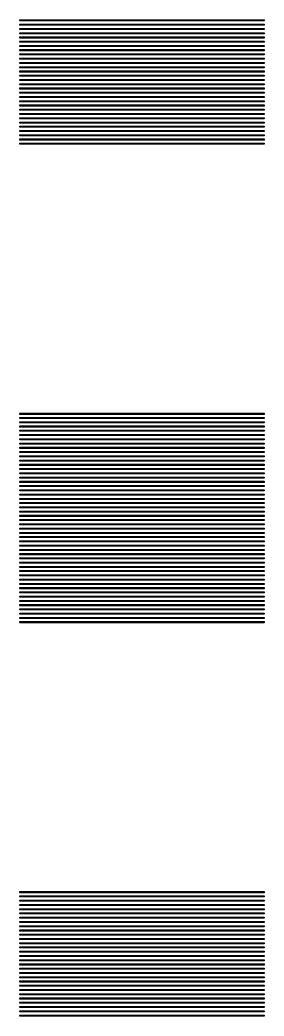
# Model space of a CAD drawing. Extents: x 40 to 187, y -3 to 150.
# Drawn here: x 95.46 to 97.81, y 130.96 to 140.54 of the extents above; entities that cross this region are included whole.
import ezdxf

# ---------------------------------------------------------------- set-up
doc = ezdxf.new("R2010")
doc.units = 0

msp = doc.modelspace()

# ---------------------------------------------------------------- linework, layer by layer
for p, q in [((95.4597, 140.531), (95.4597, 140.541)), ((95.4597, 140.541), (97.8117, 140.541)), ((97.8117, 140.531), (95.4597, 140.531)), ((95.4597, 140.49), (95.4597, 140.5)), ((95.4597, 140.5), (97.8117, 140.5)), ((97.8117, 140.49), (95.4597, 140.49)), ((97.8117, 140.541), (97.8117, 140.531)), ((97.8117, 140.5), (97.8117, 140.49)), ((95.4597, 140.449), (95.4597, 140.459)), ((95.4597, 140.459), (97.8117, 140.459)), ((97.8117, 140.449), (95.4597, 140.449)), ((95.4597, 140.408), (95.4597, 140.418)), ((95.4597, 140.418), (97.8117, 140.418)), ((97.8117, 140.408), (95.4597, 140.408)), ((95.4597, 140.367), (95.4597, 140.377)), ((95.4597, 140.377), (97.8117, 140.377)), ((97.8117, 140.459), (97.8117, 140.449)), ((97.8117, 140.418), (97.8117, 140.408)), ((97.8117, 140.377), (97.8117, 140.367)), ((97.8117, 140.367), (95.4597, 140.367)), ((95.4597, 140.326), (95.4597, 140.337)), ((95.4597, 140.337), (97.8117, 140.337)), ((97.8117, 140.326), (95.4597, 140.326)), ((95.4597, 140.285), (95.4597, 140.296)), ((95.4597, 140.296), (97.8117, 140.296)), ((97.8117, 140.285), (95.4597, 140.285)), ((97.8117, 140.337), (97.8117, 140.326)), ((97.8117, 140.296), (97.8117, 140.285)), ((95.4597, 140.244), (95.4597, 140.255)), ((95.4597, 140.255), (97.8117, 140.255)), ((97.8117, 140.244), (95.4597, 140.244)), ((95.4597, 140.204), (95.4597, 140.214)), ((95.4597, 140.214), (97.8117, 140.214)), ((97.8117, 140.204), (95.4597, 140.204)), ((97.8117, 140.255), (97.8117, 140.244)), ((97.8117, 140.214), (97.8117, 140.204)), ((95.4597, 140.163), (95.4597, 140.173)), ((95.4597, 140.173), (97.8117, 140.173)), ((97.8117, 140.163), (95.4597, 140.163)), ((95.4597, 140.122), (95.4597, 140.132)), ((95.4597, 140.132), (97.8117, 140.132)), ((97.8117, 140.122), (95.4597, 140.122)), ((95.4597, 140.081), (95.4597, 140.091)), ((95.4597, 140.091), (97.8117, 140.091)), ((97.8117, 140.173), (97.8117, 140.163)), ((97.8117, 140.132), (97.8117, 140.122)), ((97.8117, 140.091), (97.8117, 140.081)), ((97.8117, 140.081), (95.4597, 140.081)), ((95.4597, 140.04), (95.4597, 140.05)), ((95.4597, 140.05), (97.8117, 140.05)), ((97.8117, 140.04), (95.4597, 140.04)), ((95.4597, 139.999), (95.4597, 140.009)), ((95.4597, 140.009), (97.8117, 140.009)), ((97.8117, 139.999), (95.4597, 139.999)), ((97.8117, 140.05), (97.8117, 140.04)), ((97.8117, 140.009), (97.8117, 139.999)), ((95.4597, 139.958), (95.4597, 139.968)), ((95.4597, 139.968), (97.8117, 139.968)), ((97.8117, 139.958), (95.4597, 139.958)), ((95.4597, 139.917), (95.4597, 139.927)), ((95.4597, 139.927), (97.8117, 139.927)), ((97.8117, 139.917), (95.4597, 139.917)), ((97.8117, 139.968), (97.8117, 139.958)), ((97.8117, 139.927), (97.8117, 139.917)), ((95.4597, 139.876), (95.4597, 139.887)), ((95.4597, 139.887), (97.8117, 139.887)), ((97.8117, 139.876), (95.4597, 139.876)), ((95.4597, 139.835), (95.4597, 139.846)), ((95.4597, 139.846), (97.8117, 139.846)), ((97.8117, 139.835), (95.4597, 139.835)), ((95.4597, 139.795), (95.4597, 139.805)), ((95.4597, 139.805), (97.8117, 139.805)), ((97.8117, 139.887), (97.8117, 139.876)), ((97.8117, 139.846), (97.8117, 139.835)), ((97.8117, 139.805), (97.8117, 139.795)), ((97.8117, 139.795), (95.4597, 139.795)), ((95.4597, 139.754), (95.4597, 139.764)), ((95.4597, 139.764), (97.8117, 139.764)), ((97.8117, 139.754), (95.4597, 139.754)), ((95.4597, 139.713), (95.4597, 139.723)), ((95.4597, 139.723), (97.8117, 139.723)), ((97.8117, 139.713), (95.4597, 139.713)), ((97.8117, 139.764), (97.8117, 139.754)), ((97.8117, 139.723), (97.8117, 139.713)), ((95.4597, 139.672), (95.4597, 139.682)), ((95.4597, 139.682), (97.8117, 139.682)), ((97.8117, 139.672), (95.4597, 139.672)), ((95.4597, 139.631), (95.4597, 139.641)), ((95.4597, 139.641), (97.8117, 139.641)), ((97.8117, 139.631), (95.4597, 139.631)), ((97.8117, 139.682), (97.8117, 139.672)), ((97.8117, 139.641), (97.8117, 139.631)), ((95.4597, 139.59), (95.4597, 139.6)), ((95.4597, 139.6), (97.8117, 139.6)), ((97.8117, 139.59), (95.4597, 139.59)), ((95.4597, 139.549), (95.4597, 139.559)), ((95.4597, 139.559), (97.8117, 139.559)), ((97.8117, 139.549), (95.4597, 139.549)), ((95.4597, 139.508), (95.4597, 139.518)), ((95.4597, 139.518), (97.8117, 139.518)), ((97.8117, 139.6), (97.8117, 139.59)), ((97.8117, 139.559), (97.8117, 139.549)), ((97.8117, 139.518), (97.8117, 139.508)), ((97.8117, 139.508), (95.4597, 139.508)), ((95.4597, 139.467), (95.4597, 139.478)), ((95.4597, 139.478), (97.8117, 139.478)), ((97.8117, 139.467), (95.4597, 139.467)), ((95.4597, 139.426), (95.4597, 139.437)), ((95.4597, 139.437), (97.8117, 139.437)), ((97.8117, 139.426), (95.4597, 139.426)), ((97.8117, 139.478), (97.8117, 139.467)), ((97.8117, 139.437), (97.8117, 139.426)), ((95.4597, 139.385), (95.4597, 139.396)), ((95.4597, 139.396), (97.8117, 139.396)), ((97.8117, 139.385), (95.4597, 139.385)), ((95.4597, 139.345), (95.4597, 139.355)), ((95.4597, 139.355), (97.8117, 139.355)), ((97.8117, 139.345), (95.4597, 139.345)), ((97.8117, 139.396), (97.8117, 139.385)), ((97.8117, 139.355), (97.8117, 139.345)), ((95.4597, 136.747), (95.4597, 136.757)), ((95.4597, 136.757), (97.8117, 136.757)), ((97.8117, 136.747), (95.4597, 136.747)), ((97.8117, 136.757), (97.8117, 136.747)), ((95.4597, 136.706), (95.4597, 136.716)), ((95.4597, 136.716), (97.8117, 136.716)), ((97.8117, 136.706), (95.4597, 136.706)), ((95.4597, 136.665), (95.4597, 136.676)), ((95.4597, 136.676), (97.8117, 136.676)), ((97.8117, 136.665), (95.4597, 136.665)), ((97.8117, 136.716), (97.8117, 136.706)), ((97.8117, 136.676), (97.8117, 136.665)), ((95.4597, 136.624), (95.4597, 136.635)), ((95.4597, 136.635), (97.8117, 136.635)), ((97.8117, 136.624), (95.4597, 136.624)), ((95.4597, 136.584), (95.4597, 136.594)), ((95.4597, 136.594), (97.8117, 136.594)), ((97.8117, 136.584), (95.4597, 136.584)), ((95.4597, 136.543), (95.4597, 136.553)), ((95.4597, 136.553), (97.8117, 136.553)), ((97.8117, 136.635), (97.8117, 136.624)), ((97.8117, 136.594), (97.8117, 136.584)), ((97.8117, 136.553), (97.8117, 136.543)), ((97.8117, 136.543), (95.4597, 136.543)), ((95.4597, 136.502), (95.4597, 136.512)), ((95.4597, 136.512), (97.8117, 136.512)), ((97.8117, 136.502), (95.4597, 136.502)), ((95.4597, 136.461), (95.4597, 136.471)), ((95.4597, 136.471), (97.8117, 136.471)), ((97.8117, 136.461), (95.4597, 136.461)), ((97.8117, 136.512), (97.8117, 136.502)), ((97.8117, 136.471), (97.8117, 136.461)), ((95.4597, 136.42), (95.4597, 136.43)), ((95.4597, 136.43), (97.8117, 136.43)), ((97.8117, 136.42), (95.4597, 136.42)), ((95.4597, 136.379), (95.4597, 136.389)), ((95.4597, 136.389), (97.8117, 136.389)), ((97.8117, 136.379), (95.4597, 136.379)), ((97.8117, 136.43), (97.8117, 136.42)), ((97.8117, 136.389), (97.8117, 136.379)), ((95.4597, 136.338), (95.4597, 136.348)), ((95.4597, 136.348), (97.8117, 136.348)), ((97.8117, 136.338), (95.4597, 136.338)), ((95.4597, 136.297), (95.4597, 136.307)), ((95.4597, 136.307), (97.8117, 136.307)), ((97.8117, 136.297), (95.4597, 136.297)), ((95.4597, 136.256), (95.4597, 136.267)), ((95.4597, 136.267), (97.8117, 136.267)), ((97.8117, 136.348), (97.8117, 136.338)), ((97.8117, 136.307), (97.8117, 136.297)), ((97.8117, 136.267), (97.8117, 136.256)), ((97.8117, 136.256), (95.4597, 136.256)), ((95.4597, 136.215), (95.4597, 136.226)), ((95.4597, 136.226), (97.8117, 136.226)), ((97.8117, 136.215), (95.4597, 136.215)), ((95.4597, 136.175), (95.4597, 136.185)), ((95.4597, 136.185), (97.8117, 136.185)), ((97.8117, 136.175), (95.4597, 136.175)), ((97.8117, 136.226), (97.8117, 136.215)), ((97.8117, 136.185), (97.8117, 136.175)), ((95.4597, 136.134), (95.4597, 136.144)), ((95.4597, 136.144), (97.8117, 136.144)), ((97.8117, 136.134), (95.4597, 136.134)), ((95.4597, 136.093), (95.4597, 136.103)), ((95.4597, 136.103), (97.8117, 136.103)), ((97.8117, 136.093), (95.4597, 136.093)), ((97.8117, 136.144), (97.8117, 136.134)), ((97.8117, 136.103), (97.8117, 136.093)), ((95.4597, 136.052), (95.4597, 136.062)), ((95.4597, 136.062), (97.8117, 136.062)), ((97.8117, 136.052), (95.4597, 136.052)), ((95.4597, 136.011), (95.4597, 136.021)), ((95.4597, 136.021), (97.8117, 136.021)), ((97.8117, 136.011), (95.4597, 136.011)), ((95.4597, 135.97), (95.4597, 135.98)), ((95.4597, 135.98), (97.8117, 135.98)), ((97.8117, 135.97), (95.4597, 135.97)), ((97.8117, 136.062), (97.8117, 136.052)), ((97.8117, 136.021), (97.8117, 136.011)), ((97.8117, 135.98), (97.8117, 135.97)), ((95.4597, 135.929), (95.4597, 135.939)), ((95.4597, 135.939), (97.8117, 135.939)), ((97.8117, 135.929), (95.4597, 135.929)), ((95.4597, 135.888), (95.4597, 135.898)), ((95.4597, 135.898), (97.8117, 135.898)), ((97.8117, 135.888), (95.4597, 135.888)), ((97.8117, 135.939), (97.8117, 135.929)), ((97.8117, 135.898), (97.8117, 135.888)), ((95.4597, 135.847), (95.4597, 135.858)), ((95.4597, 135.858), (97.8117, 135.858)), ((97.8117, 135.847), (95.4597, 135.847)), ((95.4597, 135.806), (95.4597, 135.817)), ((95.4597, 135.817), (97.8117, 135.817)), ((97.8117, 135.806), (95.4597, 135.806)), ((97.8117, 135.858), (97.8117, 135.847)), ((97.8117, 135.817), (97.8117, 135.806)), ((95.4597, 135.765), (95.4597, 135.776)), ((95.4597, 135.776), (97.8117, 135.776)), ((97.8117, 135.765), (95.4597, 135.765)), ((95.4597, 135.725), (95.4597, 135.735)), ((95.4597, 135.735), (97.8117, 135.735)), ((97.8117, 135.725), (95.4597, 135.725)), ((95.4597, 135.684), (95.4597, 135.694)), ((95.4597, 135.694), (97.8117, 135.694)), ((97.8117, 135.684), (95.4597, 135.684)), ((97.8117, 135.776), (97.8117, 135.765)), ((97.8117, 135.735), (97.8117, 135.725)), ((97.8117, 135.694), (97.8117, 135.684)), ((95.4597, 135.643), (95.4597, 135.653)), ((95.4597, 135.653), (97.8117, 135.653)), ((97.8117, 135.643), (95.4597, 135.643)), ((95.4597, 135.602), (95.4597, 135.612)), ((95.4597, 135.612), (97.8117, 135.612)), ((97.8117, 135.602), (95.4597, 135.602)), ((97.8117, 135.653), (97.8117, 135.643)), ((97.8117, 135.612), (97.8117, 135.602)), ((95.4597, 135.561), (95.4597, 135.571)), ((95.4597, 135.571), (97.8117, 135.571)), ((97.8117, 135.561), (95.4597, 135.561)), ((95.4597, 135.52), (95.4597, 135.53)), ((95.4597, 135.53), (97.8117, 135.53)), ((97.8117, 135.52), (95.4597, 135.52)), ((97.8117, 135.571), (97.8117, 135.561)), ((97.8117, 135.53), (97.8117, 135.52)), ((95.4597, 135.479), (95.4597, 135.489)), ((95.4597, 135.489), (97.8117, 135.489)), ((97.8117, 135.479), (95.4597, 135.479)), ((95.4597, 135.438), (95.4597, 135.448)), ((95.4597, 135.448), (97.8117, 135.448)), ((97.8117, 135.438), (95.4597, 135.438)), ((95.4597, 135.397), (95.4597, 135.408)), ((95.4597, 135.408), (97.8117, 135.408)), ((97.8117, 135.397), (95.4597, 135.397)), ((97.8117, 135.489), (97.8117, 135.479)), ((97.8117, 135.448), (97.8117, 135.438)), ((97.8117, 135.408), (97.8117, 135.397)), ((95.4597, 135.356), (95.4597, 135.367)), ((95.4597, 135.367), (97.8117, 135.367)), ((97.8117, 135.356), (95.4597, 135.356)), ((95.4597, 135.316), (95.4597, 135.326)), ((95.4597, 135.326), (97.8117, 135.326)), ((97.8117, 135.316), (95.4597, 135.316)), ((97.8117, 135.367), (97.8117, 135.356)), ((97.8117, 135.326), (97.8117, 135.316)), ((95.4597, 135.275), (95.4597, 135.285)), ((95.4597, 135.285), (97.8117, 135.285)), ((97.8117, 135.275), (95.4597, 135.275)), ((95.4597, 135.234), (95.4597, 135.244)), ((95.4597, 135.244), (97.8117, 135.244)), ((97.8117, 135.234), (95.4597, 135.234)), ((95.4597, 135.193), (95.4597, 135.203)), ((95.4597, 135.203), (97.8117, 135.203)), ((97.8117, 135.285), (97.8117, 135.275)), ((97.8117, 135.244), (97.8117, 135.234)), ((97.8117, 135.203), (97.8117, 135.193)), ((97.8117, 135.193), (95.4597, 135.193)), ((95.4597, 135.152), (95.4597, 135.162)), ((95.4597, 135.162), (97.8117, 135.162)), ((97.8117, 135.152), (95.4597, 135.152)), ((95.4597, 135.111), (95.4597, 135.121)), ((95.4597, 135.121), (97.8117, 135.121)), ((97.8117, 135.111), (95.4597, 135.111)), ((97.8117, 135.162), (97.8117, 135.152)), ((97.8117, 135.121), (97.8117, 135.111)), ((95.4597, 135.07), (95.4597, 135.08)), ((95.4597, 135.08), (97.8117, 135.08)), ((97.8117, 135.07), (95.4597, 135.07)), ((95.4597, 135.029), (95.4597, 135.039)), ((95.4597, 135.039), (97.8117, 135.039)), ((97.8117, 135.029), (95.4597, 135.029)), ((97.8117, 135.08), (97.8117, 135.07)), ((97.8117, 135.039), (97.8117, 135.029)), ((95.4597, 134.988), (95.4597, 134.999)), ((95.4597, 134.999), (97.8117, 134.999)), ((97.8117, 134.988), (95.4597, 134.988)), ((95.4597, 134.947), (95.4597, 134.958)), ((95.4597, 134.958), (97.8117, 134.958)), ((97.8117, 134.947), (95.4597, 134.947)), ((95.4597, 134.906), (95.4597, 134.917)), ((95.4597, 134.917), (97.8117, 134.917)), ((97.8117, 134.999), (97.8117, 134.988)), ((97.8117, 134.958), (97.8117, 134.947)), ((97.8117, 134.917), (97.8117, 134.906)), ((97.8117, 134.906), (95.4597, 134.906)), ((95.4597, 134.866), (95.4597, 134.876)), ((95.4597, 134.876), (97.8117, 134.876)), ((97.8117, 134.866), (95.4597, 134.866)), ((95.4597, 134.825), (95.4597, 134.835)), ((95.4597, 134.835), (97.8117, 134.835)), ((97.8117, 134.825), (95.4597, 134.825)), ((97.8117, 134.876), (97.8117, 134.866)), ((97.8117, 134.835), (97.8117, 134.825)), ((95.4597, 134.784), (95.4597, 134.794)), ((95.4597, 134.794), (97.8117, 134.794)), ((97.8117, 134.784), (95.4597, 134.784)), ((95.4597, 134.743), (95.4597, 134.753)), ((95.4597, 134.753), (97.8117, 134.753)), ((97.8117, 134.743), (95.4597, 134.743)), ((97.8117, 134.794), (97.8117, 134.784)), ((97.8117, 134.753), (97.8117, 134.743)), ((95.4597, 132.145), (95.4597, 132.156)), ((95.4597, 132.156), (97.8117, 132.156)), ((97.8117, 132.145), (95.4597, 132.145)), ((97.8117, 132.156), (97.8117, 132.145)), ((95.4597, 132.105), (95.4597, 132.115)), ((95.4597, 132.115), (97.8117, 132.115)), ((97.8117, 132.105), (95.4597, 132.105)), ((95.4597, 132.064), (95.4597, 132.074)), ((95.4597, 132.074), (97.8117, 132.074)), ((97.8117, 132.064), (95.4597, 132.064)), ((97.8117, 132.115), (97.8117, 132.105)), ((97.8117, 132.074), (97.8117, 132.064)), ((95.4597, 132.023), (95.4597, 132.033)), ((95.4597, 132.033), (97.8117, 132.033)), ((97.8117, 132.023), (95.4597, 132.023)), ((95.4597, 131.982), (95.4597, 131.992)), ((95.4597, 131.992), (97.8117, 131.992)), ((97.8117, 131.982), (95.4597, 131.982)), ((95.4597, 131.941), (95.4597, 131.951)), ((95.4597, 131.951), (97.8117, 131.951)), ((97.8117, 132.033), (97.8117, 132.023)), ((97.8117, 131.992), (97.8117, 131.982)), ((97.8117, 131.951), (97.8117, 131.941)), ((97.8117, 131.941), (95.4597, 131.941)), ((95.4597, 131.9), (95.4597, 131.91)), ((95.4597, 131.91), (97.8117, 131.91)), ((97.8117, 131.9), (95.4597, 131.9)), ((95.4597, 131.859), (95.4597, 131.869)), ((95.4597, 131.869), (97.8117, 131.869)), ((97.8117, 131.859), (95.4597, 131.859)), ((97.8117, 131.91), (97.8117, 131.9)), ((97.8117, 131.869), (97.8117, 131.859)), ((95.4597, 131.818), (95.4597, 131.828)), ((95.4597, 131.828), (97.8117, 131.828)), ((97.8117, 131.818), (95.4597, 131.818)), ((95.4597, 131.777), (95.4597, 131.788)), ((95.4597, 131.788), (97.8117, 131.788)), ((97.8117, 131.777), (95.4597, 131.777)), ((97.8117, 131.828), (97.8117, 131.818)), ((97.8117, 131.788), (97.8117, 131.777)), ((95.4597, 131.736), (95.4597, 131.747)), ((95.4597, 131.747), (97.8117, 131.747)), ((97.8117, 131.736), (95.4597, 131.736)), ((95.4597, 131.696), (95.4597, 131.706)), ((95.4597, 131.706), (97.8117, 131.706)), ((97.8117, 131.696), (95.4597, 131.696)), ((95.4597, 131.655), (95.4597, 131.665)), ((95.4597, 131.665), (97.8117, 131.665)), ((97.8117, 131.747), (97.8117, 131.736)), ((97.8117, 131.706), (97.8117, 131.696)), ((97.8117, 131.665), (97.8117, 131.655)), ((97.8117, 131.655), (95.4597, 131.655)), ((95.4597, 131.614), (95.4597, 131.624)), ((95.4597, 131.624), (97.8117, 131.624)), ((97.8117, 131.614), (95.4597, 131.614)), ((95.4597, 131.573), (95.4597, 131.583)), ((95.4597, 131.583), (97.8117, 131.583)), ((97.8117, 131.573), (95.4597, 131.573)), ((97.8117, 131.624), (97.8117, 131.614)), ((97.8117, 131.583), (97.8117, 131.573)), ((95.4597, 131.532), (95.4597, 131.542)), ((95.4597, 131.542), (97.8117, 131.542)), ((97.8117, 131.532), (95.4597, 131.532)), ((95.4597, 131.491), (95.4597, 131.501)), ((95.4597, 131.501), (97.8117, 131.501)), ((97.8117, 131.491), (95.4597, 131.491)), ((97.8117, 131.542), (97.8117, 131.532)), ((97.8117, 131.501), (97.8117, 131.491)), ((95.4597, 131.45), (95.4597, 131.46)), ((95.4597, 131.46), (97.8117, 131.46)), ((97.8117, 131.45), (95.4597, 131.45)), ((95.4597, 131.409), (95.4597, 131.419)), ((95.4597, 131.419), (97.8117, 131.419)), ((97.8117, 131.409), (95.4597, 131.409)), ((95.4597, 131.368), (95.4597, 131.379)), ((95.4597, 131.379), (97.8117, 131.379)), ((97.8117, 131.46), (97.8117, 131.45)), ((97.8117, 131.419), (97.8117, 131.409)), ((97.8117, 131.379), (97.8117, 131.368)), ((97.8117, 131.368), (95.4597, 131.368)), ((95.4597, 131.327), (95.4597, 131.338)), ((95.4597, 131.338), (97.8117, 131.338)), ((97.8117, 131.327), (95.4597, 131.327)), ((95.4597, 131.286), (95.4597, 131.297)), ((95.4597, 131.297), (97.8117, 131.297)), ((97.8117, 131.286), (95.4597, 131.286)), ((97.8117, 131.338), (97.8117, 131.327)), ((97.8117, 131.297), (97.8117, 131.286)), ((95.4597, 131.246), (95.4597, 131.256)), ((95.4597, 131.256), (97.8117, 131.256)), ((97.8117, 131.246), (95.4597, 131.246)), ((95.4597, 131.205), (95.4597, 131.215)), ((95.4597, 131.215), (97.8117, 131.215)), ((97.8117, 131.205), (95.4597, 131.205)), ((97.8117, 131.256), (97.8117, 131.246)), ((97.8117, 131.215), (97.8117, 131.205)), ((95.4597, 131.164), (95.4597, 131.174)), ((95.4597, 131.174), (97.8117, 131.174)), ((97.8117, 131.164), (95.4597, 131.164)), ((95.4597, 131.123), (95.4597, 131.133)), ((95.4597, 131.133), (97.8117, 131.133)), ((97.8117, 131.123), (95.4597, 131.123)), ((95.4597, 131.082), (95.4597, 131.092)), ((95.4597, 131.092), (97.8117, 131.092)), ((97.8117, 131.082), (95.4597, 131.082)), ((97.8117, 131.174), (97.8117, 131.164)), ((97.8117, 131.133), (97.8117, 131.123)), ((97.8117, 131.092), (97.8117, 131.082)), ((95.4597, 131.041), (95.4597, 131.051)), ((95.4597, 131.051), (97.8117, 131.051)), ((97.8117, 131.041), (95.4597, 131.041)), ((95.4597, 131), (95.4597, 131.01)), ((95.4597, 131.01), (97.8117, 131.01)), ((97.8117, 131), (95.4597, 131)), ((97.8117, 131.051), (97.8117, 131.041)), ((97.8117, 131.01), (97.8117, 131)), ((95.4597, 130.959), (95.4597, 130.969)), ((95.4597, 130.969), (97.8117, 130.969)), ((97.8117, 130.959), (95.4597, 130.959)), ((97.8117, 130.969), (97.8117, 130.959))]:
    msp.add_line(p, q)

doc.saveas('drawing.dxf')
